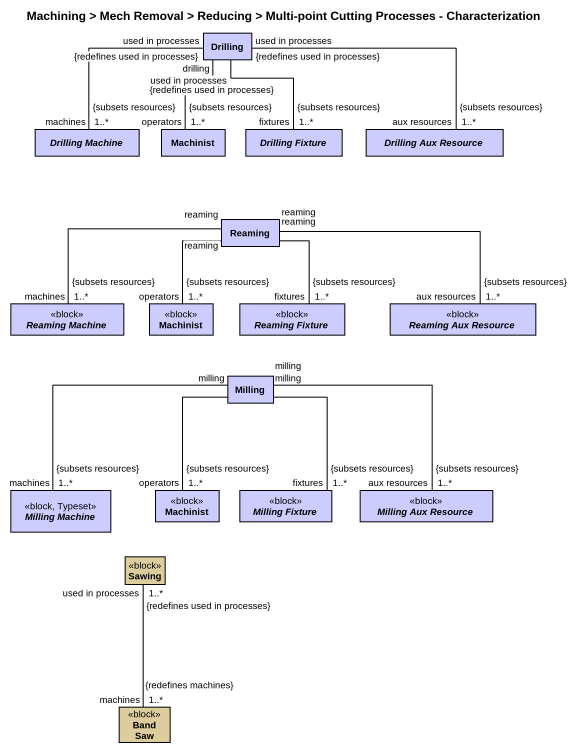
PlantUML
@startuml
title Machining > Mech Removal > Reducing > Multi-point Cutting Processes - Characterization
hide circle
hide empty members
class Drilling #CCCCFF
abstract class "Drilling Machine" as Drilling_Machine #CCCCFF
class Machinist #CCCCFF
abstract class "Drilling Fixture" as Drilling_Fixture #CCCCFF
abstract class "Drilling Aux Resource" as Drilling_Aux_Resource #CCCCFF
class Reaming #CCCCFF
abstract class "Reaming Machine" as Reaming_Machine <<block>> #CCCCFF
class "Machinist" as Machinist_2 <<block>> #CCCCFF
abstract class "Reaming Fixture" as Reaming_Fixture <<block>> #CCCCFF
abstract class "Reaming Aux Resource" as Reaming_Aux_Resource <<block>> #CCCCFF
class Milling #CCCCFF
abstract class "Milling Machine" as Milling_Machine <<block, Typeset>> #CCCCFF
class "Machinist" as Machinist_3 <<block>> #CCCCFF
abstract class "Milling Fixture" as Milling_Fixture <<block>> #CCCCFF
abstract class "Milling Aux Resource" as Milling_Aux_Resource <<block>> #CCCCFF
class Sawing <<block>> #DDCD9E
class "Band Saw" as Band_Saw <<block>> #DDCD9E
Drilling "used in processes\n{redefines used in processes}" -- "machines\n1..*\n{subsets resources}" Drilling_Machine
Drilling "drilling" -- "operators\n1..*\n{subsets resources}" Machinist
Drilling "used in processes\n{redefines used in processes}" -- "fixtures\n1..*\n{subsets resources}" Drilling_Fixture
Drilling "used in processes\n{redefines used in processes}" -right- "aux resources\n1..*\n{subsets resources}" Drilling_Aux_Resource
Reaming "reaming" -left- "machines\n1..*\n{subsets resources}" Reaming_Machine
Reaming "reaming" -- "operators\n1..*\n{subsets resources}" Machinist_2
Reaming "reaming" -- "fixtures\n1..*\n{subsets resources}" Reaming_Fixture
Reaming "reaming" -right- "aux resources\n1..*\n{subsets resources}" Reaming_Aux_Resource
Milling -- "machines\n1..*\n{subsets resources}" Milling_Machine
Milling "milling" -- "operators\n1..*\n{subsets resources}" Machinist_3
Milling "milling" -- "fixtures\n1..*\n{subsets resources}" Milling_Fixture
Milling "milling" -- "aux resources\n1..*\n{subsets resources}" Milling_Aux_Resource
Sawing "used in processes\n1..*\n{redefines used in processes}" -- "machines\n1..*\n{redefines machines}" Band_Saw
@enduml
